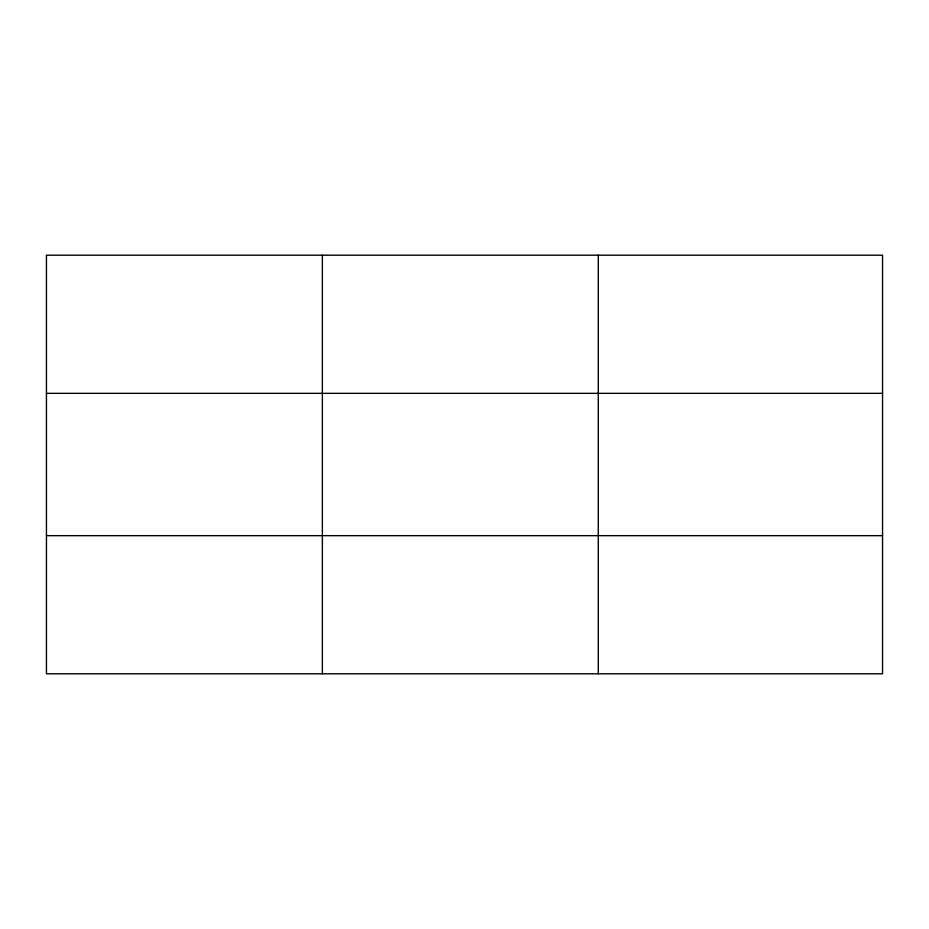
<?xml version="1.0" encoding="UTF-8"?>
<svg xmlns="http://www.w3.org/2000/svg" width="929" height="929" viewBox="0 0 929 929"><rect width="100%" height="100%" fill="white"/><g stroke="black" fill="none" stroke-linecap="round" stroke-linejoin="round"><path stroke-width="1.39" d="M322.363 673.804L322.363 255.196M598.276 673.804L598.276 255.196M882.55 393.339L882.55 255.196L46.45 255.196L46.45 673.804L882.55 673.804L882.55 393.339L46.45 393.339M46.45 535.661L882.55 535.661"/></g></svg>
